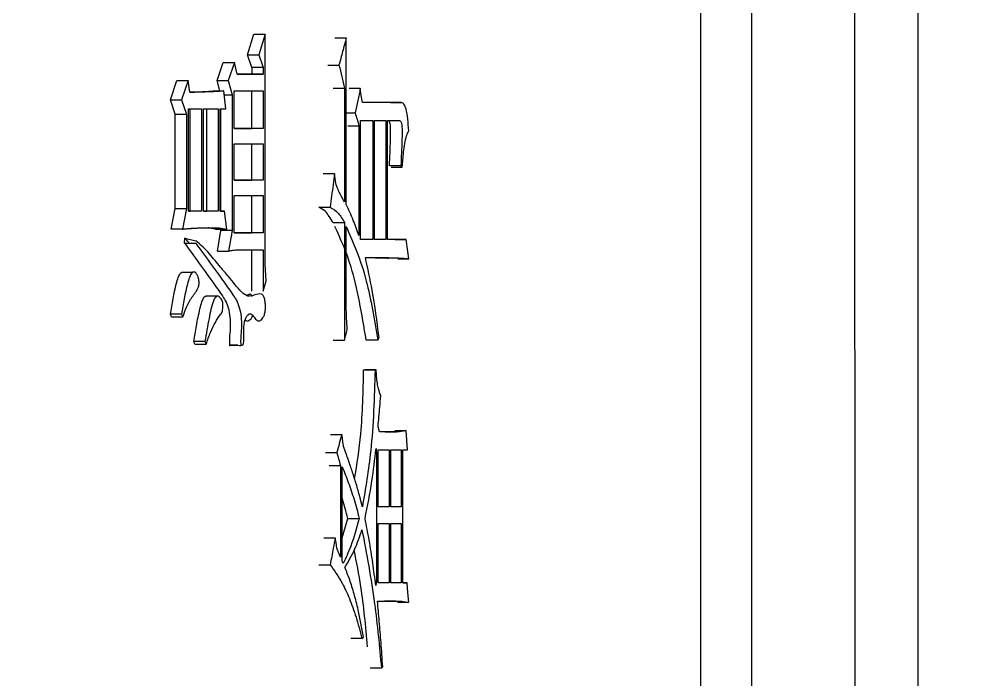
# Model space of a CAD drawing. Header units: millimetres. Extents: x 2404 to 4548, y 1024 to 2541.
# Drawn here: x 3341.06 to 3349.14, y 1260.19 to 1265.72 of the extents above; entities that cross this region are included whole.
import ezdxf

# ---------------------------------------------------------------- set-up
doc = ezdxf.new("R2010")
doc.units = ezdxf.units.MM

msp = doc.modelspace()

# ---------------------------------------------------------------- linework, layer by layer
at = {"color": 7, "linetype": 'Continuous', "lineweight": 25}
for p, q in [((3348.5943, 1241.7674), (3348.5943, 1271.0733)), ((3348.0619, 1270.7998), (3348.0645, 1242.0622)), ((3347.1972, 1270.3553), (3347.1997, 1242.0631)), ((3346.7716, 1243.2363), (3346.7724, 1270.137)), ((3342.9744, 1265.4264), (3343.0282, 1265.5995)), ((3343.0282, 1265.5995), (3343.1228, 1265.5995)), ((3343.1228, 1265.5995), (3343.069, 1265.4264)), ((3343.1228, 1263.7497), (3343.1228, 1265.5995)), ((3343.7082, 1265.5671), (3343.8027, 1265.5671)), ((3343.8026, 1264.1716), (3343.8027, 1265.5671)), ((3342.7198, 1265.2101), (3342.772, 1265.3615)), ((3342.772, 1265.3615), (3342.8663, 1265.3615)), ((3342.8663, 1265.3615), (3342.8141, 1265.2101)), ((3342.889, 1265.2641), (3342.8663, 1265.3615)), ((3342.9744, 1265.4264), (3343.069, 1265.4264)), ((3343.0124, 1265.3182), (3342.9744, 1265.4264)), ((3343.069, 1265.4264), (3343.107, 1265.3182)), ((3343.107, 1265.3182), (3343.0124, 1265.3182)), ((3343.0124, 1265.3182), (3343.0124, 1265.2642)), ((3343.107, 1265.3182), (3343.107, 1265.2642)), ((3343.6471, 1265.3399), (3343.7416, 1265.3399)), ((3342.3294, 1265.0478), (3342.3837, 1265.21)), ((3342.3837, 1265.21), (3342.4775, 1265.21)), ((3342.4775, 1265.21), (3342.4231, 1265.0478)), ((3342.4911, 1265.1127), (3342.4775, 1265.21)), ((3342.7198, 1265.2101), (3342.8141, 1265.2101)), ((3342.7436, 1265.1235), (3342.7198, 1265.2101)), ((3342.8141, 1265.2101), (3342.8467, 1265.0911)), ((3343.0124, 1265.2642), (3343.107, 1265.2642)), ((3342.6838, 1265.1235), (3342.778, 1265.1235)), ((3342.7944, 1264.9721), (3342.778, 1265.1235)), ((3342.863, 1264.8098), (3342.863, 1265.1235)), ((3342.863, 1265.1235), (3343.107, 1265.1235)), ((3343.0124, 1264.8098), (3343.0124, 1265.1235)), ((3343.107, 1265.1235), (3343.107, 1264.8098)), ((3343.6937, 1265.1452), (3343.7882, 1265.1452)), ((3343.7882, 1265.1452), (3343.7882, 1264.1933)), ((3343.8261, 1265.1452), (3343.9203, 1265.1452)), ((3342.3294, 1265.0478), (3342.4231, 1265.0478)), ((3342.3702, 1264.9288), (3342.3294, 1265.0478)), ((3342.4231, 1265.0478), (3342.464, 1264.9288)), ((3342.7815, 1265.0911), (3342.8467, 1265.0911)), ((3342.8467, 1265.0911), (3342.8467, 1263.9552)), ((3344.2666, 1265.0262), (3343.9373, 1265.0262)), ((3344.1733, 1265.0262), (3344.2666, 1265.0262)), ((3342.4809, 1264.1175), (3342.4809, 1264.9721)), ((3342.4809, 1264.9721), (3342.5888, 1264.9721)), ((3342.4948, 1264.1175), (3342.4949, 1264.9721)), ((3342.5888, 1264.9721), (3342.5888, 1264.1175)), ((3342.6055, 1264.1175), (3342.6056, 1264.9721)), ((3342.6056, 1264.9721), (3342.7286, 1264.9721)), ((3342.6344, 1264.1175), (3342.6344, 1264.9721)), ((3342.7286, 1264.9721), (3342.7286, 1264.1175)), ((3342.7451, 1264.9721), (3342.7944, 1264.9721)), ((3342.7451, 1264.1175), (3342.7451, 1264.9721)), ((3342.7524, 1264.1175), (3342.7524, 1264.9721)), ((3342.3702, 1264.9288), (3342.464, 1264.9288)), ((3342.3702, 1264.1391), (3342.3702, 1264.9288)), ((3342.464, 1264.9288), (3342.464, 1264.1391)), ((3343.8027, 1264.9397), (3343.8775, 1264.9397)), ((3343.9231, 1263.8796), (3343.9231, 1264.8748)), ((3343.9231, 1264.8748), (3344.0247, 1264.8748)), ((3344.0247, 1264.8748), (3344.0247, 1263.8796)), ((3344.0387, 1263.8796), (3344.0387, 1264.8748)), ((3344.0387, 1264.8748), (3344.1331, 1264.8748)), ((3344.1331, 1264.8748), (3344.133, 1263.8796)), ((3344.1468, 1264.8748), (3344.2477, 1264.8748)), ((3344.1468, 1263.8796), (3344.1468, 1264.8748)), ((3344.1516, 1264.8748), (3344.2477, 1264.8748)), ((3343.107, 1264.8098), (3342.863, 1264.8098)), ((3342.863, 1264.8098), (3343.0124, 1264.8098)), ((3343.107, 1264.8098), (3343.0124, 1264.8098)), ((3343.8147, 1264.8315), (3343.9089, 1264.8315)), ((3343.9089, 1264.8315), (3343.9089, 1263.912)), ((3342.863, 1264.3771), (3342.863, 1264.68)), ((3342.863, 1264.68), (3343.107, 1264.68)), ((3343.0124, 1264.3771), (3343.0124, 1264.68)), ((3343.107, 1264.68), (3343.107, 1264.3771)), ((3344.2612, 1264.4962), (3344.1678, 1264.4962)), ((3344.1787, 1264.4854), (3344.2719, 1264.4854)), ((3344.2612, 1264.4962), (3344.2719, 1264.4854)), ((3343.6089, 1264.4314), (3343.7036, 1264.4314)), ((3343.107, 1264.3771), (3342.863, 1264.3771)), ((3342.863, 1264.3771), (3343.0124, 1264.3771)), ((3343.107, 1264.3771), (3343.0124, 1264.3771)), ((3342.863, 1263.9336), (3342.863, 1264.2473)), ((3342.863, 1264.2473), (3343.107, 1264.2473)), ((3343.0124, 1263.9336), (3343.0124, 1264.2473)), ((3343.107, 1264.2473), (3343.107, 1263.9336)), ((3342.3362, 1263.9661), (3342.3702, 1264.1391)), ((3342.3702, 1264.1391), (3342.464, 1264.1391)), ((3342.464, 1264.1391), (3342.4299, 1263.9661)), ((3343.5729, 1264.1499), (3343.6683, 1264.1499)), ((3342.5888, 1264.1175), (3342.4809, 1264.1175)), ((3342.4809, 1264.1175), (3342.4948, 1264.1175)), ((3342.5888, 1264.1175), (3342.4948, 1264.1175)), ((3342.7286, 1264.1175), (3342.6055, 1264.1175)), ((3342.6055, 1264.1175), (3342.6344, 1264.1175)), ((3342.7286, 1264.1175), (3342.6344, 1264.1175)), ((3342.7813, 1264.1175), (3342.7451, 1264.1175)), ((3342.7451, 1264.1175), (3342.7813, 1264.1175)), ((3342.801, 1263.9661), (3342.7813, 1264.1175)), ((3342.6443, 1263.9769), (3342.7385, 1263.9769)), ((3342.7385, 1263.9769), (3342.801, 1263.9661)), ((3343.6937, 1264.0202), (3343.7882, 1264.0202)), ((3343.7882, 1264.0202), (3343.7881, 1263.0358)), ((3343.8026, 1263.3387), (3343.8026, 1263.9877)), ((3342.4299, 1263.9661), (3342.3362, 1263.9661)), ((3342.7067, 1263.9661), (3342.801, 1263.9661)), ((3342.7231, 1263.7822), (3342.7524, 1263.9552)), ((3342.7524, 1263.9552), (3342.7524, 1263.9661)), ((3342.8467, 1263.9552), (3342.7524, 1263.9552)), ((3342.8467, 1263.9552), (3342.8173, 1263.7822)), ((3343.107, 1263.9336), (3342.863, 1263.9336)), ((3342.863, 1263.9336), (3343.0124, 1263.9336)), ((3343.107, 1263.9336), (3343.0124, 1263.9336)), ((3342.4478, 1263.8471), (3342.4512, 1263.8903)), ((3342.4512, 1263.8903), (3342.5434, 1263.8687)), ((3344.0247, 1263.8796), (3343.9231, 1263.8796)), ((3344.0247, 1263.8796), (3343.9308, 1263.8796)), ((3344.133, 1263.8796), (3344.0387, 1263.8796)), ((3344.133, 1263.8796), (3344.0394, 1263.8796)), ((3344.3042, 1263.8796), (3344.1468, 1263.8796)), ((3344.211, 1263.8796), (3344.3042, 1263.8796)), ((3342.7231, 1263.7822), (3342.8173, 1263.7822)), ((3343.0124, 1263.4468), (3343.0124, 1263.793)), ((3343.107, 1263.793), (3343.107, 1263.4468)), ((3344.2351, 1263.7173), (3344.3282, 1263.7173)), ((3342.5171, 1263.6036), (3342.4233, 1263.6036)), ((3343.107, 1263.4468), (3343.1323, 1263.5334)), ((3342.7223, 1263.4042), (3342.6271, 1263.4042)), ((3342.3396, 1263.2305), (3342.3294, 1263.2521)), ((3342.4231, 1263.2521), (3342.4333, 1263.2305)), ((3342.3396, 1263.2305), (3342.4333, 1263.2305)), ((3342.6189, 1263.025), (3342.5249, 1263.025)), ((3343.6937, 1263.0358), (3343.7881, 1263.0358)), ((3344.0666, 1263.0358), (3343.9727, 1263.0358)), ((3344.0666, 1263.0358), (3344.0777, 1263.0574)), ((3342.5349, 1263.0034), (3342.6289, 1263.0034)), ((3342.8951, 1262.9925), (3342.8303, 1262.9925)), ((3343.9504, 1262.787), (3344.0443, 1262.787)), ((3344.0526, 1262.787), (3343.9588, 1262.787)), ((3344.0526, 1262.787), (3344.0443, 1262.787)), ((3344.0805, 1262.2678), (3344.0693, 1262.3111)), ((3344.2109, 1262.2786), (3344.3041, 1262.2786)), ((3343.6704, 1262.2462), (3343.7649, 1262.2462)), ((3344.2232, 1262.2678), (3344.0805, 1262.2678)), ((3344.1298, 1262.2678), (3344.2232, 1262.2678)), ((3344.0693, 1261.6404), (3344.0693, 1262.1164)), ((3344.0693, 1262.1164), (3344.1632, 1262.1164)), ((3344.1632, 1262.1164), (3344.1632, 1261.6404)), ((3344.1769, 1261.6404), (3344.1769, 1262.1164)), ((3344.1769, 1262.1164), (3344.2638, 1262.1164)), ((3344.2638, 1262.1164), (3344.2638, 1261.6404)), ((3344.2773, 1262.1164), (3344.3148, 1262.1164)), ((3344.2773, 1261.0022), (3344.2773, 1262.1164)), ((3343.6294, 1262.0947), (3343.724, 1262.0947)), ((3344.0554, 1262.0947), (3344.0554, 1261.013)), ((3343.6587, 1261.9865), (3343.7532, 1261.9865)), ((3343.7532, 1261.9865), (3343.7532, 1261.2185)), ((3343.7678, 1261.1861), (3343.7678, 1261.9757)), ((3344.1632, 1261.6404), (3344.0693, 1261.6404)), ((3344.1632, 1261.6404), (3344.0696, 1261.6404)), ((3344.2638, 1261.6404), (3344.1769, 1261.6404)), ((3344.2638, 1261.6404), (3344.1769, 1261.6404)), ((3343.7678, 1261.3796), (3343.816, 1261.5431)), ((3343.8175, 1261.5431), (3343.9117, 1261.5431)), ((3344.0693, 1261.0022), (3344.0693, 1261.4998)), ((3344.0693, 1261.4998), (3344.1632, 1261.4998)), ((3344.1632, 1261.4998), (3344.1632, 1261.0022)), ((3344.1769, 1261.0022), (3344.1769, 1261.4998)), ((3344.1769, 1261.4998), (3344.2638, 1261.4998)), ((3344.2638, 1261.4998), (3344.2638, 1261.0022)), ((3343.6148, 1261.3808), (3343.7094, 1261.3808)), ((3343.7765, 1261.1645), (3343.7678, 1261.1861)), ((3344.0554, 1261.013), (3344.0455, 1261.013)), ((3344.0554, 1261.013), (3344.0498, 1260.9805)), ((3344.1632, 1261.0022), (3344.0693, 1261.0022)), ((3344.1632, 1261.0022), (3344.0696, 1261.0022)), ((3344.2638, 1261.0022), (3344.1769, 1261.0022)), ((3344.2638, 1261.0022), (3344.1769, 1261.0022)), ((3344.3121, 1261.0022), (3344.2773, 1261.0022)), ((3344.2773, 1261.0022), (3344.3121, 1261.0022)), ((3344.0637, 1260.8507), (3344.2178, 1260.8507)), ((3344.2178, 1260.8507), (3344.1243, 1260.8507)), ((3344.2323, 1260.8399), (3344.3255, 1260.8399)), ((3343.9344, 1260.537), (3343.8403, 1260.537)), ((3343.9344, 1260.537), (3343.9457, 1260.5478)), ((3344.0971, 1260.2882), (3344.1081, 1260.2991))]:
    msp.add_line(p, q, dxfattribs=at)
at = {"color": 7, "linetype": 'Continuous', "lineweight": 25, "flags": 128}
for points in [[(3343.9373, 1265.0262), (3343.9288, 1265.0857), (3343.9203, 1265.1452)], [(3342.4478, 1263.8471), (3342.4901, 1263.847), (3342.5159, 1263.847), (3342.5417, 1263.847)], [(3342.4231, 1263.2521), (3342.3883, 1263.2521), (3342.3588, 1263.2521), (3342.3294, 1263.2521)], [(3342.5349, 1263.0034), (3342.5323, 1263.0089), (3342.5298, 1263.0144), (3342.5249, 1263.025)], [(3342.6189, 1263.025), (3342.6214, 1263.0195), (3342.6252, 1263.0114), (3342.6289, 1263.0034)], [(3344.3148, 1262.1164), (3344.3095, 1262.1975), (3344.3041, 1262.2786)], [(3343.7823, 1262.138), (3343.7752, 1262.1819), (3343.7701, 1262.214), (3343.7649, 1262.2462)], [(3344.0526, 1262.1272), (3344.054, 1262.111), (3344.0554, 1262.0947)], [(3343.724, 1261.2942), (3343.7167, 1261.3375), (3343.7094, 1261.3808)], [(3343.5735, 1261.1536), (3343.5969, 1261.1536), (3343.621, 1261.1536), (3343.6682, 1261.1536)], [(3344.3255, 1260.8399), (3344.3188, 1260.9211), (3344.3121, 1261.0022)], [(3344.0971, 1260.2882), (3344.0581, 1260.2882), (3344.0296, 1260.2882), (3344.0033, 1260.2882)]]:
    msp.add_lwpolyline(points, dxfattribs=at)
at = {"color": 7, "linetype": 'Continuous', "lineweight": 25}
for points, knots in [([(3270.1616, 1252.1296), (3272.722, 1252.1545), (3276.3024, 1252.1893), (3281.5716, 1252.468), (3286.036, 1252.8033), (3291.3521, 1253.369), (3296.9211, 1254.1423), (3302.7345, 1255.1523), (3308.7058, 1256.4084), (3314.7818, 1257.9191), (3320.9198, 1259.6898), (3327.085, 1261.7239), (3333.2485, 1264.0234), (3339.3854, 1266.5887), (3345.4735, 1269.419), (3351.493, 1272.5128), (3357.4258, 1275.8674), (3363.2549, 1279.4796), (3368.9646, 1283.3451), (3374.5402, 1287.4593), (3379.9675, 1291.8165), (3385.2331, 1296.4107), (3390.3245, 1301.2353), (3395.2294, 1306.2829), (3399.9362, 1311.5458), (3404.434, 1317.0158), (3408.7123, 1322.684), (3412.7609, 1328.5413), (3416.5706, 1334.5779), (3420.1322, 1340.7838), (3423.4375, 1347.1484), (3426.4783, 1353.6609), (3429.2474, 1360.3102), (3431.7378, 1367.0846), (3433.9433, 1373.9722), (3435.8579, 1380.9611), (3437.4765, 1388.0386), (3438.7943, 1395.1923), (3439.8072, 1402.4093), (3440.5116, 1409.6765), (3440.9045, 1416.9807), (3440.9834, 1424.3086), (3440.7464, 1431.6466), (3440.1922, 1438.9813), (3439.32, 1446.299), (3438.1297, 1453.586), (3436.6216, 1460.8286), (3434.7966, 1468.0132), (3432.6561, 1475.126), (3430.2023, 1482.1536), (3427.4375, 1489.0822), (3424.3647, 1495.8985), (3420.9876, 1502.5891), (3417.31, 1509.141), (3413.3364, 1515.541), (3409.0714, 1521.7763), (3404.5202, 1527.8344), (3399.6883, 1533.7027), (3394.5811, 1539.3691), (3389.2045, 1544.8217), (3383.7578, 1549.8693), (3378.2844, 1554.5215), (3372.8262, 1558.791), (3367.2013, 1562.8333), (3361.4199, 1566.6417), (3355.4924, 1570.2099), (3349.4299, 1573.5319), (3343.2441, 1576.6022), (3336.9475, 1579.4156), (3330.5538, 1581.9676), (3324.0787, 1584.2537), (3317.541, 1586.2699), (3310.9661, 1588.0124), (3304.3932, 1589.4773), (3297.8994, 1590.6588), (3291.6099, 1591.5559), (3286.0862, 1592.1394), (3281.2033, 1592.507), (3276.3792, 1592.7467), (3270.4049, 1592.8638), (3264.8881, 1592.7534), (3259.6188, 1592.4817), (3255.1544, 1592.1443), (3249.8384, 1591.5793), (3244.2693, 1590.8058), (3238.4559, 1589.7958), (3232.4847, 1588.5398), (3226.4086, 1587.0291), (3220.2707, 1585.2584), (3214.1055, 1583.2242), (3207.9419, 1580.9247), (3201.8051, 1578.3595), (3195.717, 1575.5291), (3189.6974, 1572.4354), (3183.7647, 1569.0807), (3177.9356, 1565.4685), (3172.2258, 1561.603), (3166.6503, 1557.4889), (3161.223, 1553.1317), (3155.9573, 1548.5374), (3150.866, 1543.7129), (3145.9611, 1538.6653), (3141.2542, 1533.4023), (3136.7564, 1527.9324), (3132.4782, 1522.2641), (3128.4295, 1516.4069), (3124.6199, 1510.3703), (3121.0581, 1504.1644), (3117.7534, 1497.7996), (3114.7106, 1491.2877), (3111.9487, 1484.6362), (3109.6116, 1478.3541), (3108.3331, 1474.249), (3107.7699, 1472.4406)], [0, 0, 0, 0, 0.0102074, 0.014274, 0.021037, 0.0280561, 0.0355867, 0.0434511, 0.0515783, 0.0599113, 0.0684099, 0.0770439, 0.085791, 0.0946336, 0.1035582, 0.112554, 0.1216124, 0.1307262, 0.1398897, 0.1490979, 0.1583469, 0.1676331, 0.1769537, 0.1863062, 0.1956884, 0.2050985, 0.2145348, 0.2239961, 0.233481, 0.2429885, 0.2525178, 0.262068, 0.2716385, 0.2812287, 0.2908382, 0.3004664, 0.3101132, 0.3197782, 0.3294613, 0.3391624, 0.3488814, 0.3586183, 0.3683733, 0.3781464, 0.387938, 0.3977483, 0.4075776, 0.4174265, 0.4272956, 0.4371854, 0.4470968, 0.4570307, 0.4669882, 0.4769704, 0.486979, 0.4970156, 0.5070822, 0.5171812, 0.5273154, 0.5374882, 0.5477037, 0.5569145, 0.5661226, 0.5753266, 0.5845258, 0.5937191, 0.6029052, 0.6120821, 0.6212471, 0.6303962, 0.6395236, 0.6486197, 0.6576679, 0.6666375, 0.6754633, 0.6839789, 0.6919633, 0.6976055, 0.7035012, 0.7112199, 0.7214273, 0.7254939, 0.7322569, 0.739276, 0.7468066, 0.754671, 0.7627982, 0.7711312, 0.7796298, 0.7882638, 0.7970109, 0.8058535, 0.8147781, 0.8237739, 0.8328323, 0.8419461, 0.8511096, 0.8603178, 0.8695668, 0.878853, 0.8881736, 0.8975261, 0.9069083, 0.9163184, 0.9257547, 0.935216, 0.9447009, 0.9542084, 0.9637377, 0.9732879, 0.9828584, 0.9924486, 1, 1, 1, 1]), ([(3343.8027, 1265.5671), (3343.7925, 1265.5292), (3343.7723, 1265.4535), (3343.7518, 1265.3778), (3343.7416, 1265.3399)], [0, 0, 0, 0, 0.5, 1, 1, 1, 1]), ([(3343.7416, 1265.3399), (3343.7494, 1265.3075), (3343.765, 1265.2425), (3343.7804, 1265.1776), (3343.7882, 1265.1452)], [0, 0, 0, 0, 0.500001, 1, 1, 1, 1]), ([(3343.107, 1265.2642), (3343.0752, 1265.2642), (3343.0033, 1265.2641), (3342.9299, 1265.2641), (3342.889, 1265.2641)], [0, 0, 0, 0, 0.44202, 1, 1, 1, 1]), ([(3342.889, 1265.2642), (3342.8899, 1265.2642), (3342.9315, 1265.2642), (3342.9724, 1265.2642), (3343.0124, 1265.2642)], [0, 0, 0, 0, 0.020471, 1, 1, 1, 1]), ([(3342.778, 1265.1235), (3342.7765, 1265.1234), (3342.7719, 1265.1229), (3342.7643, 1265.1222), (3342.7551, 1265.1213), (3342.7474, 1265.1206), (3342.7413, 1265.12), (3342.7367, 1265.1196), (3342.7321, 1265.1193), (3342.7275, 1265.1189), (3342.7229, 1265.1186), (3342.7183, 1265.1183), (3342.7137, 1265.118), (3342.7045, 1265.1175), (3342.6721, 1265.1158), (3342.635, 1265.1144), (3342.6024, 1265.1138), (3342.593, 1265.1137), (3342.5884, 1265.1136), (3342.5837, 1265.1136), (3342.579, 1265.1135), (3342.5743, 1265.1134), (3342.5697, 1265.1134), (3342.565, 1265.1133), (3342.5603, 1265.1132), (3342.5556, 1265.1132), (3342.5509, 1265.1131), (3342.5462, 1265.1131), (3342.5415, 1265.1131), (3342.5368, 1265.113), (3342.5329, 1265.113), (3342.5298, 1265.113), (3342.5274, 1265.113), (3342.5251, 1265.1129), (3342.5227, 1265.1129), (3342.5204, 1265.1129), (3342.518, 1265.1129), (3342.5157, 1265.1129), (3342.5133, 1265.1128), (3342.511, 1265.1128), (3342.5086, 1265.1128), (3342.5062, 1265.1128), (3342.5039, 1265.1128), (3342.5015, 1265.1128), (3342.4992, 1265.1127), (3342.4968, 1265.1127), (3342.4941, 1265.1127), (3342.4922, 1265.1127), (3342.4911, 1265.1127)], [0, 0, 0, 0, 0.016204, 0.048613, 0.081022, 0.11343, 0.129634, 0.145839, 0.162043, 0.178247, 0.194452, 0.210656, 0.22686, 0.243065, 0.307882, 0.567153, 0.631971, 0.648175, 0.664379, 0.680584, 0.696788, 0.712992, 0.729197, 0.745401, 0.761605, 0.777809, 0.794014, 0.810218, 0.826422, 0.842627, 0.858831, 0.866933, 0.875035, 0.883137, 0.89124, 0.899342, 0.907444, 0.915546, 0.923648, 0.93175, 0.939853, 0.947955, 0.956057, 0.964159, 0.972261, 0.980363, 0.988466, 1, 1, 1, 1]), ([(3342.4917, 1265.1137), (3342.5102, 1265.1139), (3342.5749, 1265.1147), (3342.6384, 1265.1199), (3342.6838, 1265.1235)], [0, 0, 0, 0, 0.2861994, 1, 1, 1, 1]), ([(3343.9203, 1265.1452), (3343.9132, 1265.1109), (3343.8989, 1265.0424), (3343.8846, 1264.9739), (3343.8775, 1264.9397)], [0, 0, 0, 0, 0.499999, 1, 1, 1, 1]), ([(3344.3256, 1264.7882), (3344.3209, 1264.8563), (3344.3146, 1264.9497), (3344.287, 1265.0186), (3344.2733, 1265.0237), (3344.2666, 1265.0262)], [0, 0, 0, 0, 0.57516, 0.790026, 1, 1, 1, 1]), ([(3343.8775, 1264.9397), (3343.8827, 1264.9216), (3343.8932, 1264.8856), (3343.9037, 1264.8495), (3343.9089, 1264.8315)], [0, 0, 0, 0, 0.500002, 1, 1, 1, 1]), ([(3344.165, 1264.4962), (3344.1681, 1264.5687), (3344.1719, 1264.6592), (3344.1745, 1264.7678), (3344.1749, 1264.8145), (3344.1705, 1264.8473), (3344.1653, 1264.866), (3344.1584, 1264.8734), (3344.1538, 1264.8744), (3344.1516, 1264.8748)], [0, 0, 0, 0, 0.508679, 0.635593, 0.762629, 0.824653, 0.884116, 0.942606, 1, 1, 1, 1]), ([(3344.2477, 1264.8748), (3344.2518, 1264.8741), (3344.2584, 1264.8728), (3344.2657, 1264.8521), (3344.2733, 1264.802), (3344.2674, 1264.6759), (3344.2636, 1264.5676), (3344.2612, 1264.4962)], [0, 0, 0, 0, 0.1006488, 0.1620174, 0.226226, 0.4894859, 1, 1, 1, 1]), ([(3344.2719, 1264.4854), (3344.2751, 1264.5274), (3344.2802, 1264.5964), (3344.2924, 1264.6842), (3344.3062, 1264.7502), (3344.3192, 1264.7757), (3344.3256, 1264.7882)], [0, 0, 0, 0, 0.348454, 0.571203, 0.789125, 1, 1, 1, 1]), ([(3343.7036, 1264.4313), (3343.6997, 1264.4002), (3343.6919, 1264.3378), (3343.6801, 1264.244), (3343.6722, 1264.1813), (3343.6683, 1264.1499)], [0, 0, 0, 0, 0.331265, 0.665632, 1, 1, 1, 1]), ([(3343.7882, 1264.1933), (3343.7771, 1264.2143), (3343.7589, 1264.2488), (3343.7334, 1264.2955), (3343.7124, 1264.3483), (3343.7066, 1264.4033), (3343.7036, 1264.4313)], [0, 0, 0, 0, 0.334928, 0.552034, 0.77193, 1, 1, 1, 1]), ([(3343.6926, 1264.0202), (3343.6713, 1264.0553), (3343.6334, 1264.1177), (3343.5913, 1264.1401), (3343.5729, 1264.1499)], [0, 0, 0, 0, 0.5628346, 1, 1, 1, 1]), ([(3343.6683, 1264.1499), (3343.6917, 1264.1359), (3343.7337, 1264.1108), (3343.7714, 1264.048), (3343.7882, 1264.0202)], [0, 0, 0, 0, 0.556867, 1, 1, 1, 1]), ([(3343.9089, 1263.912), (3343.8934, 1263.9552), (3343.8688, 1264.0236), (3343.8328, 1264.1078), (3343.8127, 1264.1503), (3343.8026, 1264.1716)], [0, 0, 0, 0, 0.460317, 0.729933, 1, 1, 1, 1]), ([(3342.4299, 1263.9661), (3342.4316, 1263.9662), (3342.4341, 1263.9664), (3342.4382, 1263.9668), (3342.4424, 1263.9671), (3342.4473, 1263.9676), (3342.4523, 1263.968), (3342.4573, 1263.9684), (3342.4622, 1263.9689), (3342.4688, 1263.9694), (3342.4771, 1263.9701), (3342.487, 1263.9709), (3342.4969, 1263.9717), (3342.5166, 1263.9732), (3342.5396, 1263.9746), (3342.5626, 1263.9756), (3342.574, 1263.9761), (3342.5822, 1263.9763), (3342.5903, 1263.9766), (3342.6001, 1263.9768), (3342.6099, 1263.977), (3342.6197, 1263.9771), (3342.6294, 1263.9773), (3342.6392, 1263.9773), (3342.6489, 1263.9774), (3342.6587, 1263.9774), (3342.6668, 1263.9774), (3342.6732, 1263.9774), (3342.6781, 1263.9774), (3342.6829, 1263.9773), (3342.6878, 1263.9773), (3342.6926, 1263.9773), (3342.6975, 1263.9773), (3342.7023, 1263.9772), (3342.7071, 1263.9772), (3342.712, 1263.9771), (3342.7168, 1263.9771), (3342.7208, 1263.9771), (3342.7241, 1263.977), (3342.7265, 1263.977), (3342.7289, 1263.977), (3342.7313, 1263.977), (3342.7333, 1263.9769), (3342.7357, 1263.9769), (3342.7373, 1263.9769), (3342.7385, 1263.9769)], [0, 0, 0, 0, 0.015876, 0.023814, 0.03969, 0.055566, 0.071442, 0.087319, 0.103195, 0.119071, 0.150823, 0.182575, 0.214327, 0.246079, 0.373089, 0.436594, 0.468346, 0.484222, 0.515974, 0.547726, 0.579478, 0.611231, 0.642983, 0.674735, 0.706487, 0.738239, 0.769992, 0.785868, 0.801744, 0.81762, 0.833496, 0.849372, 0.865248, 0.881124, 0.897, 0.912877, 0.928753, 0.944629, 0.952567, 0.960505, 0.968443, 0.976381, 0.984319, 0.988288, 1, 1, 1, 1]), ([(3342.5304, 1263.974), (3342.5564, 1263.9751), (3342.5935, 1263.9766), (3342.6428, 1263.9769), (3342.6508, 1263.9769), (3342.6556, 1263.9769), (3342.6549, 1263.9769), (3342.6549, 1263.9769)], [0, 0, 0, 0, 0.614445, 0.874941, 0.976381, 0.999372, 1, 1, 1, 1]), ([(3342.7067, 1263.9661), (3342.7011, 1263.967), (3342.6898, 1263.969), (3342.669, 1263.9726), (3342.6539, 1263.9752), (3342.6443, 1263.9769)], [0, 0, 0, 0, 0.271354, 0.542709, 1, 1, 1, 1]), ([(3343.9707, 1263.0358), (3343.933, 1263.2552), (3343.8667, 1263.6421), (3343.7553, 1263.8833), (3343.7071, 1263.9877)], [0, 0, 0, 0, 0.567143, 1, 1, 1, 1]), ([(3343.8026, 1263.9877), (3343.8633, 1263.8491), (3343.9732, 1263.5981), (3344.0377, 1263.2098), (3344.0666, 1263.0358)], [0, 0, 0, 0, 0.551948, 1, 1, 1, 1]), ([(3342.4478, 1263.8471), (3342.4643, 1263.8247), (3342.5468, 1263.7128), (3342.656, 1263.5597), (3342.7572, 1263.4195), (3342.8028, 1263.3456), (3342.823, 1263.2747), (3342.8317, 1263.1931), (3342.8295, 1263.1105), (3342.8217, 1263.0448), (3342.8238, 1263.0007), (3342.8244, 1262.987)], [0, 0, 0, 0, 0.102769, 0.513822, 0.691909, 0.752785, 0.814473, 0.868272, 0.914396, 0.973433, 1, 1, 1, 1]), ([(3342.4876, 1263.847), (3342.4806, 1263.8554), (3342.47, 1263.868), (3342.4583, 1263.8818), (3342.4533, 1263.8878), (3342.4519, 1263.8895), (3342.4514, 1263.8901), (3342.4512, 1263.8903)], [0, 0, 0, 0, 0.578206, 0.877655, 0.960965, 0.986017, 1, 1, 1, 1]), ([(3342.5404, 1263.8488), (3342.5569, 1263.8265), (3342.6393, 1263.7148), (3342.7489, 1263.5624), (3342.8502, 1263.4207), (3342.8963, 1263.3476), (3342.9169, 1263.2772), (3342.926, 1263.1954), (3342.9241, 1263.1117), (3342.916, 1263.0454), (3342.9182, 1263.0007), (3342.9188, 1262.987)], [0, 0, 0, 0, 0.102395, 0.511938, 0.690628, 0.751585, 0.813368, 0.867382, 0.913423, 0.973554, 1, 1, 1, 1]), ([(3342.9247, 1262.9925), (3342.9269, 1262.992), (3342.9315, 1262.9908), (3342.9369, 1262.9975), (3342.9405, 1263.0056), (3342.9433, 1263.0167), (3342.9458, 1263.0408), (3342.945, 1263.0713), (3342.9442, 1263.0991), (3342.9436, 1263.1273), (3342.9454, 1263.1609), (3342.9523, 1263.1982), (3342.9628, 1263.2272), (3342.9755, 1263.2462), (3342.9894, 1263.2565), (3343.0083, 1263.2575), (3343.0299, 1263.2288), (3343.0557, 1263.1931), (3343.0845, 1263.1982), (3343.105, 1263.22), (3343.1164, 1263.2469), (3343.1211, 1263.2638), (3343.1242, 1263.283), (3343.1257, 1263.3038), (3343.1258, 1263.3253), (3343.1243, 1263.3466), (3343.1213, 1263.3667), (3343.1169, 1263.3847), (3343.1117, 1263.4), (3343.1035, 1263.4154), (3343.0589, 1263.4363), (3342.9788, 1263.3657), (3342.8876, 1263.4817), (3342.8231, 1263.5616), (3342.7892, 1263.6001), (3342.7712, 1263.6209), (3342.761, 1263.633), (3342.7232, 1263.6785), (3342.6517, 1263.7697), (3342.5811, 1263.8342), (3342.5434, 1263.8687)], [0, 0, 0, 0, 0.007379, 0.015024, 0.018576, 0.022154, 0.030149, 0.045285, 0.055171, 0.060604, 0.076118, 0.091429, 0.106287, 0.12239, 0.137957, 0.153423, 0.184306, 0.215478, 0.246922, 0.278293, 0.286938, 0.294859, 0.302435, 0.3101, 0.317992, 0.325694, 0.333597, 0.342062, 0.35006, 0.357798, 0.37381, 0.499189, 0.624194, 0.686833, 0.729214, 0.742073, 0.749377, 0.764857, 0.87447, 1, 1, 1, 1]), ([(3342.8173, 1263.7822), (3342.8289, 1263.7848), (3342.8477, 1263.789), (3342.8738, 1263.7916), (3342.8883, 1263.7925), (3342.8955, 1263.793)], [0, 0, 0, 0, 0.443386, 0.721661, 1, 1, 1, 1]), ([(3342.8955, 1263.793), (3342.9311, 1263.793), (3343.0022, 1263.793), (3343.0721, 1263.793), (3343.107, 1263.793)], [0, 0, 0, 0, 0.499996, 1, 1, 1, 1]), ([(3343.1323, 1263.5334), (3343.1291, 1263.5731), (3343.1235, 1263.6443), (3343.123, 1263.7174), (3343.1228, 1263.7497)], [0, 0, 0, 0, 0.558835, 1, 1, 1, 1]), ([(3343.9628, 1263.7281), (3343.972, 1263.7281), (3343.9836, 1263.728), (3343.9963, 1263.7279), (3344.002, 1263.7279), (3344.0078, 1263.7279), (3344.0135, 1263.7278), (3344.0193, 1263.7278), (3344.025, 1263.7278), (3344.0307, 1263.7277), (3344.0364, 1263.7277), (3344.0444, 1263.7276), (3344.0536, 1263.7276), (3344.065, 1263.7275), (3344.0764, 1263.7274), (3344.0877, 1263.7273), (3344.0991, 1263.7272), (3344.1104, 1263.7271), (3344.1217, 1263.727), (3344.133, 1263.7269), (3344.1442, 1263.7268), (3344.1555, 1263.7267), (3344.1667, 1263.7265), (3344.1914, 1263.7263), (3344.2181, 1263.7254), (3344.2447, 1263.7239), (3344.258, 1263.723), (3344.269, 1263.7222), (3344.2778, 1263.7215), (3344.2844, 1263.721), (3344.291, 1263.7205), (3344.2976, 1263.72), (3344.3042, 1263.7194), (3344.3097, 1263.7189), (3344.3153, 1263.7185), (3344.3211, 1263.718), (3344.3259, 1263.7175), (3344.3282, 1263.7173)], [0, 0, 0, 0, 0.073851, 0.092313, 0.101545, 0.120007, 0.13847, 0.147702, 0.166164, 0.184627, 0.193858, 0.212321, 0.249246, 0.267709, 0.304634, 0.34156, 0.360022, 0.396948, 0.433873, 0.452336, 0.489261, 0.526187, 0.544649, 0.581575, 0.729279, 0.766204, 0.803129, 0.840055, 0.858517, 0.87698, 0.895443, 0.913906, 0.932368, 0.950831, 0.960062, 0.980031, 1, 1, 1, 1]), ([(3344.0777, 1263.0574), (3344.0602, 1263.1919), (3344.0292, 1263.4305), (3343.983, 1263.6377), (3343.9628, 1263.7281)], [0, 0, 0, 0, 0.563405, 1, 1, 1, 1]), ([(3343.9857, 1263.7273), (3344.0249, 1263.7268), (3344.0852, 1263.7259), (3344.1325, 1263.7244), (3344.1568, 1263.7232), (3344.1555, 1263.7233), (3344.1555, 1263.7234)], [0, 0, 0, 0, 0.589994, 0.905714, 0.998278, 1, 1, 1, 1]), ([(3342.3294, 1263.2521), (3342.3437, 1263.3404), (3342.3617, 1263.4514), (3342.3935, 1263.5632), (3342.4103, 1263.5978), (3342.4212, 1263.6012), (3342.424, 1263.6021)], [0, 0, 0, 0, 0.631101, 0.79287, 0.948278, 1, 1, 1, 1]), ([(3342.4333, 1263.2305), (3342.4537, 1263.2855), (3342.4898, 1263.3829), (3342.5411, 1263.4296), (3342.5636, 1263.4772), (3342.5684, 1263.4976), (3342.5701, 1263.5156), (3342.5685, 1263.5349), (3342.5638, 1263.5563), (3342.5553, 1263.5807), (3342.5421, 1263.6016), (3342.5258, 1263.6077), (3342.5067, 1263.6001), (3342.4873, 1263.564), (3342.4556, 1263.4504), (3342.4375, 1263.34), (3342.4231, 1263.2521)], [0, 0, 0, 0, 0.207426, 0.3671791, 0.4006894, 0.4165576, 0.4312681, 0.4480728, 0.4666486, 0.4972467, 0.5385204, 0.578669, 0.62014, 0.6824247, 0.7472329, 1, 1, 1, 1]), ([(3343.0154, 1263.402), (3343.014, 1263.4048), (3343.0108, 1263.4113), (3343.0024, 1263.4197), (3342.9918, 1263.4221), (3342.9804, 1263.4128), (3342.9735, 1263.4135), (3342.9699, 1263.4139)], [0, 0, 0, 0, 0.10465, 0.247836, 0.561594, 0.77082, 1, 1, 1, 1]), ([(3342.5249, 1263.025), (3342.532, 1263.0685), (3342.5474, 1263.1629), (3342.5705, 1263.273), (3342.5905, 1263.354), (3342.6068, 1263.3905), (3342.6196, 1263.4051), (3342.6266, 1263.4032), (3342.6276, 1263.4029)], [0, 0, 0, 0, 0.286836, 0.622371, 0.77209, 0.876707, 0.981619, 1, 1, 1, 1]), ([(3342.6289, 1263.0034), (3342.6407, 1263.0369), (3342.6765, 1263.1383), (3342.7226, 1263.2177), (3342.7587, 1263.2615), (3342.7651, 1263.2788), (3342.7688, 1263.3001), (3342.77, 1263.322), (3342.7689, 1263.3421), (3342.7653, 1263.3599), (3342.7551, 1263.383), (3342.7394, 1263.3995), (3342.7198, 1263.4073), (3342.7026, 1263.3937), (3342.6766, 1263.3377), (3342.6498, 1263.2071), (3342.6298, 1263.0894), (3342.6189, 1263.025)], [0, 0, 0, 0, 0.118686, 0.359193, 0.382947, 0.402076, 0.42122, 0.441111, 0.455767, 0.470498, 0.490907, 0.5484, 0.590659, 0.633123, 0.67426, 0.821853, 1, 1, 1, 1]), ([(3343.8113, 1263.1224), (3343.8084, 1263.1621), (3343.8033, 1263.2333), (3343.8028, 1263.3064), (3343.8026, 1263.3387)], [0, 0, 0, 0, 0.558835, 1, 1, 1, 1]), ([(3342.9566, 1263.2073), (3342.9607, 1263.2033), (3342.9741, 1263.1904), (3342.9932, 1263.203), (3343.0097, 1263.2201), (3343.0159, 1263.2349), (3343.0182, 1263.2404)], [0, 0, 0, 0, 0.198082, 0.637662, 0.867691, 1, 1, 1, 1]), ([(3343.7881, 1263.0358), (3343.792, 1263.0502), (3343.7997, 1263.0791), (3343.8074, 1263.1079), (3343.8113, 1263.1224)], [0, 0, 0, 0, 0.5, 1, 1, 1, 1]), ([(3342.9188, 1262.987), (3342.9029, 1262.989), (3342.8752, 1262.9925), (3342.8445, 1262.9927), (3342.829, 1262.9908), (3342.8253, 1262.989), (3342.8246, 1262.988), (3342.8244, 1262.9874), (3342.8244, 1262.9872), (3342.8244, 1262.987)], [0, 0, 0, 0, 0.493604, 0.861876, 0.955662, 0.982084, 0.991539, 0.995796, 1, 1, 1, 1]), ([(3342.8303, 1262.9925), (3342.829, 1262.9925), (3342.827, 1262.9925), (3342.8251, 1262.9925), (3342.8247, 1262.9925), (3342.8248, 1262.9925), (3342.8248, 1262.9925), (3342.8303, 1262.9925), (3342.849, 1262.9925), (3342.8711, 1262.9925), (3342.8875, 1262.9925), (3342.8955, 1262.9925)], [0, 0, 0, 0, 0.129284, 0.19753, 0.205182, 0.20766, 0.209322, 0.209922, 0.474182, 0.743585, 1, 1, 1, 1]), ([(3343.8729, 1261.8733), (3343.8922, 1261.997), (3343.9366, 1262.2812), (3343.9441, 1262.6045), (3343.9484, 1262.787)], [0, 0, 0, 0, 0.4353287, 1, 1, 1, 1]), ([(3344.0443, 1262.787), (3344.0372, 1262.5555), (3344.0247, 1262.1457), (3343.9638, 1261.7936), (3343.9373, 1261.6404)], [0, 0, 0, 0, 0.56492, 1, 1, 1, 1]), ([(3344.0916, 1262.5707), (3344.0849, 1262.5882), (3344.0738, 1262.6172), (3344.0631, 1262.6748), (3344.0565, 1262.7291), (3344.0539, 1262.7677), (3344.0526, 1262.787)], [0, 0, 0, 0, 0.330275, 0.550122, 0.773937, 1, 1, 1, 1]), ([(3344.0693, 1262.3111), (3344.0742, 1262.3656), (3344.082, 1262.4518), (3344.089, 1262.5387), (3344.0916, 1262.5707)], [0, 0, 0, 0, 0.632425, 1, 1, 1, 1]), ([(3344.3041, 1262.2786), (3344.2947, 1262.2762), (3344.2767, 1262.2715), (3344.2497, 1262.2688), (3344.2321, 1262.2681), (3344.2232, 1262.2678)], [0, 0, 0, 0, 0.350188, 0.675022, 1, 1, 1, 1]), ([(3343.7649, 1262.2462), (3343.7581, 1262.2209), (3343.7445, 1262.1704), (3343.7309, 1262.1199), (3343.724, 1262.0947)], [0, 0, 0, 0, 0.5, 1, 1, 1, 1]), ([(3343.9373, 1261.6404), (3343.9367, 1261.6428), (3343.9358, 1261.6463), (3343.9347, 1261.6511), (3343.9335, 1261.6558), (3343.9324, 1261.6605), (3343.9312, 1261.6652), (3343.9303, 1261.6688), (3343.9292, 1261.6735), (3343.928, 1261.6782), (3343.9268, 1261.6829), (3343.926, 1261.6864), (3343.9251, 1261.6899), (3343.9239, 1261.6946), (3343.9224, 1261.7004), (3343.921, 1261.7062), (3343.9189, 1261.7143), (3343.9126, 1261.7385), (3343.8964, 1261.7967), (3343.8782, 1261.857), (3343.8543, 1261.9326), (3343.84, 1261.9754), (3343.8275, 1262.0114), (3343.8247, 1262.0194), (3343.8219, 1262.0274), (3343.8191, 1262.0353), (3343.817, 1262.0413), (3343.8149, 1262.0472), (3343.8121, 1262.0551), (3343.8093, 1262.063), (3343.8065, 1262.0709), (3343.8044, 1262.0768), (3343.8026, 1262.0817), (3343.8012, 1262.0857), (3343.7998, 1262.0896), (3343.7984, 1262.0935), (3343.797, 1262.0974), (3343.7959, 1262.1004), (3343.7945, 1262.1043), (3343.7931, 1262.1082), (3343.7917, 1262.1121), (3343.7906, 1262.1151), (3343.7895, 1262.118), (3343.7881, 1262.1219), (3343.7867, 1262.1259), (3343.7853, 1262.1298), (3343.7839, 1262.1335), (3343.783, 1262.1362), (3343.7823, 1262.138)], [0, 0, 0, 0, 0.012754, 0.019131, 0.0255081, 0.0382621, 0.0446391, 0.0510162, 0.0573932, 0.0701472, 0.0765243, 0.0829013, 0.0892783, 0.0956553, 0.1084094, 0.1211635, 0.1275405, 0.1530491, 0.2551015, 0.4592227, 0.5102396, 0.714344, 0.727098, 0.7398521, 0.7653602, 0.7781143, 0.7908683, 0.8036224, 0.8163764, 0.8418845, 0.8546386, 0.8673926, 0.8801467, 0.8865237, 0.8929007, 0.9056548, 0.9120318, 0.9184088, 0.9247859, 0.9375399, 0.9439169, 0.950294, 0.956671, 0.963048, 0.975802, 0.9821791, 0.9885561, 1, 1, 1, 1]), ([(3343.9599, 1261.5431), (3343.9806, 1261.645), (3344.0178, 1261.8281), (3344.0419, 1262.0353), (3344.0526, 1262.1272)], [0, 0, 0, 0, 0.556532, 1, 1, 1, 1]), ([(3343.724, 1262.0947), (3343.7289, 1262.0767), (3343.7387, 1262.0406), (3343.7484, 1262.0046), (3343.7532, 1261.9865)], [0, 0, 0, 0, 0.500001, 1, 1, 1, 1]), ([(3343.7678, 1261.9757), (3343.7853, 1261.9327), (3343.8202, 1261.8472), (3343.8687, 1261.7037), (3343.8973, 1261.5968), (3343.9117, 1261.5431)], [0, 0, 0, 0, 0.334945, 0.666198, 1, 1, 1, 1]), ([(3343.816, 1261.5431), (3343.802, 1261.5983), (3343.7867, 1261.6581), (3343.7691, 1261.71), (3343.7678, 1261.7139)], [0, 0, 0, 0, 0.923148, 1, 1, 1, 1]), ([(3343.9117, 1261.5431), (3343.8889, 1261.4618), (3343.8484, 1261.3175), (3343.7983, 1261.211), (3343.7765, 1261.1645)], [0, 0, 0, 0, 0.56355, 1, 1, 1, 1]), ([(3344.0498, 1260.9805), (3344.0418, 1261.0435), (3344.0254, 1261.173), (3343.9954, 1261.3613), (3343.9718, 1261.4824), (3343.9599, 1261.5431)], [0, 0, 0, 0, 0.320214, 0.659112, 1, 1, 1, 1]), ([(3343.791, 1261.132), (3343.8197, 1261.1803), (3343.8712, 1261.2672), (3343.915, 1261.3908), (3343.9344, 1261.4457)], [0, 0, 0, 0, 0.556747, 1, 1, 1, 1]), ([(3343.9344, 1261.4457), (3343.9728, 1261.2448), (3344.042, 1260.8832), (3344.0801, 1260.4713), (3344.0971, 1260.2882)], [0, 0, 0, 0, 0.555577, 1, 1, 1, 1]), ([(3343.7094, 1261.3808), (3343.7042, 1261.3519), (3343.6947, 1261.2997), (3343.681, 1261.2239), (3343.6725, 1261.177), (3343.6682, 1261.1536)], [0, 0, 0, 0, 0.380657, 0.690329, 1, 1, 1, 1]), ([(3343.7532, 1261.2185), (3343.7484, 1261.2311), (3343.7386, 1261.2564), (3343.7289, 1261.2816), (3343.724, 1261.2942)], [0, 0, 0, 0, 0.499997, 1, 1, 1, 1]), ([(3343.9812, 1260.4682), (3343.9653, 1260.6398), (3343.9387, 1260.9281), (3343.8892, 1261.1773), (3343.8692, 1261.2782)], [0, 0, 0, 0, 0.595013, 1, 1, 1, 1]), ([(3343.6682, 1261.1536), (3343.7024, 1261.1059), (3343.7588, 1261.0271), (3343.8302, 1260.8738), (3343.886, 1260.7191), (3343.9182, 1260.5979), (3343.9344, 1260.537)], [0, 0, 0, 0, 0.33491, 0.554084, 0.775731, 1, 1, 1, 1]), ([(3343.9457, 1260.5478), (3343.932, 1260.6263), (3343.9095, 1260.7549), (3343.8693, 1260.9111), (3343.8323, 1261.0308), (3343.8047, 1261.0984), (3343.791, 1261.132)], [0, 0, 0, 0, 0.345122, 0.565624, 0.783909, 1, 1, 1, 1]), ([(3344.1081, 1260.2991), (3344.1036, 1260.3677), (3344.0951, 1260.4951), (3344.08, 1260.6788), (3344.0692, 1260.7934), (3344.0637, 1260.8507)], [0, 0, 0, 0, 0.368755, 0.684174, 1, 1, 1, 1]), ([(3344.2178, 1260.8507), (3344.2282, 1260.8504), (3344.2492, 1260.8498), (3344.2851, 1260.8463), (3344.3105, 1260.8423), (3344.3255, 1260.8399)], [0, 0, 0, 0, 0.289216, 0.578434, 1, 1, 1, 1])]:
    msp.add_open_spline(points, degree=3, knots=knots, dxfattribs=at)
msp.add_open_spline([(3344.3282, 1263.7173), (3344.3242, 1263.7444), (3344.3162, 1263.7985), (3344.3082, 1263.8525), (3344.3042, 1263.8796)], degree=3, dxfattribs=at)

doc.saveas('drawing.dxf')
